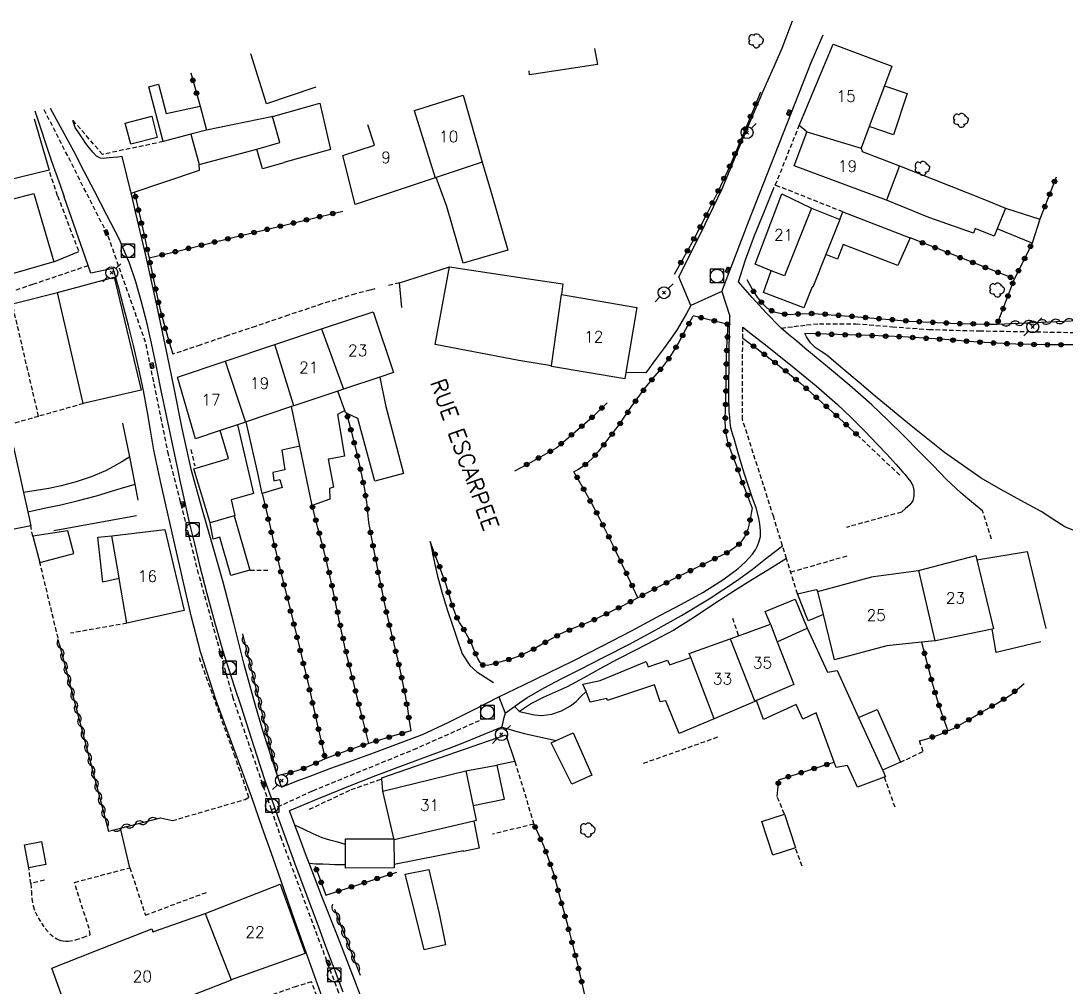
# Model space of a CAD drawing. Header units: millimetres. Extents: x 139000 to 140000, y 129196 to 129988.
# Drawn here: x 139762.8 to 139878.9, y 129412.4 to 129519.8 of the extents above; entities that cross this region are included whole.
import ezdxf
from ezdxf.enums import TextEntityAlignment as Align

# ---------------------------------------------------------------- set-up
doc = ezdxf.new("R2010")
doc.units = ezdxf.units.MM
doc.linetypes.add('DASHED', pattern=[0.75, 0.5, -0.25])
doc.layers.get('0').update_dxf_attribs({"linetype": 'CONTINUOUS'})
for name, color, linetype in [('W0001', 6, 'DASHED'), ('W0004', 5, 'CONTINUOUS'), ('W0008', 7, 'CONTINUOUS'), ('W0014', 7, 'CONTINUOUS'), ('W0017', 7, 'CONTINUOUS'), ('W0070', 7, 'DASHED'), ('W0071', 7, 'CONTINUOUS'), ('W0101', 7, 'CONTINUOUS'), ('W0104', 1, 'CONTINUOUS'), ('W0112', 1, 'DASHED'), ('W0211', 2, 'CONTINUOUS'), ('W0214', 2, 'CONTINUOUS'), ('W0300', 7, 'CONTINUOUS'), ('W0310', 3, 'CONTINUOUS'), ('W0322', 7, 'CONTINUOUS'), ('W0323', 7, 'CONTINUOUS'), ('W0330', 7, 'CONTINUOUS'), ('W0333', 7, 'CONTINUOUS'), ('W0401', 7, 'CONTINUOUS'), ('W0420', 7, 'CONTINUOUS'), ('W0473', 7, 'CONTINUOUS'), ('W0989', 7, 'CONTINUOUS'), ('W0991', 7, 'CONTINUOUS'), ('W1102', 7, 'CONTINUOUS')]:
    doc.layers.add(name, color=color, linetype=linetype)
doc.styles.get("Standard").update_dxf_attribs({"font": 'romans.shx', "width": 0.85})

# ---------------------------------------------------------------- blocks, each defined once
blk = doc.blocks.new('T401')
for p, q in [((-0.3, 0.3), (0, 0.3)), ((-0.3, -0.25), (-0.3, 0.3)), ((-0.3, 0.15), (0, 0.15)), ((-0.3, 0), (0, 0)), ((0, 0.3), (0, -0.25)), ((-0.3, -0.15), (0, -0.15)), ((-0.3, -0.25), (-0.3, -0.3)), ((-0.3, -0.3), (0, -0.3)), ((0, -0.3), (0, -0.25))]:
    blk.add_line(p, q)
blk = doc.blocks.new('T420')
for p, q in [((0.75, 0.75), (-0.75, 0.75)), ((-0.75, 0.75), (-0.75, -0.75)), ((0.75, 0.75), (0.75, -0.75)), ((0.75, -0.75), (-0.75, -0.75))]:
    blk.add_line(p, q)
blk.add_ellipse((0, 0), major_axis=(-0.53, 0.53), ratio=1, start_param=3.926991, end_param=10.210176)
blk = doc.blocks.new('T473')
for p, q in [((-0.166667, 0.166667), (0.166667, -0.166667)), ((-0.166667, -0.166667), (0.166667, 0.166667)), ((0.500001, 0.500001), (1.000002, 1.000002)), ((-1.000002, -1.000002), (-0.500001, -0.500001))]:
    blk.add_line(p, q)
blk.add_ellipse((0, 0), major_axis=(0.471405, 0.471405), ratio=1, start_param=5.4977871438, end_param=11.780972451)
blk = doc.blocks.new('T300')
for p, q in [((-0.8, 0.51), (-0.86, 0.34)), ((-0.86, 0.34), (-0.86, 0.17)), ((-0.86, 0.17), (-0.74, 0.06)), ((-0.69, 0.63), (-0.8, 0.51)), ((-0.8, -0.06), (-0.74, 0.06)), ((-0.74, 0.06), (-0.69, 0.11)), ((-0.57, 0.69), (-0.69, 0.63)), ((-0.46, 0.69), (-0.57, 0.69)), ((-0.29, 0.63), (-0.46, 0.69)), ((-0.29, 0.63), (-0.17, 0.74)), ((-0.23, 0.57), (-0.29, 0.63)), ((-0.17, 0.74), (-0.06, 0.8)), ((-0.06, 0.8), (0.06, 0.8)), ((0.06, 0.8), (0.23, 0.74)), ((0.23, 0.74), (0.34, 0.63)), ((0.34, 0.63), (0.4, 0.51)), ((0.46, 0.46), (0.34, 0.46)), ((0.4, 0.51), (0.4, 0.46)), ((0.57, 0.4), (0.46, 0.46)), ((0.57, 0.4), (0.69, 0.29)), ((0.69, 0.29), (0.74, 0.17)), ((0.74, 0.06), (0.69, -0.17)), ((0.74, 0.17), (0.74, 0.06)), ((-0.8, -0.17), (-0.8, -0.06)), ((-0.8, -0.23), (-0.8, -0.17)), ((-0.74, -0.34), (-0.8, -0.23)), ((-0.69, -0.4), (-0.74, -0.34)), ((-0.51, -0.46), (-0.69, -0.4)), ((-0.4, -0.46), (-0.51, -0.46)), ((-0.4, -0.46), (-0.34, -0.46)), ((-0.34, -0.46), (-0.34, -0.4)), ((-0.34, -0.51), (-0.34, -0.46)), ((-0.29, -0.63), (-0.34, -0.51)), ((-0.17, -0.74), (-0.29, -0.63)), ((-0.06, -0.8), (-0.17, -0.74)), ((0.06, -0.8), (-0.06, -0.8)), ((0.17, -0.74), (0.06, -0.8)), ((0.23, -0.69), (0.17, -0.74)), ((0.29, -0.46), (0.23, -0.46)), ((0.29, -0.63), (0.23, -0.69)), ((0.46, -0.4), (0.29, -0.46)), ((0.34, -0.51), (0.29, -0.63)), ((0.34, -0.51), (0.34, -0.46)), ((0.57, -0.34), (0.46, -0.4)), ((0.63, -0.29), (0.57, -0.34)), ((0.69, -0.17), (0.63, -0.29))]:
    blk.add_line(p, q)
blk = doc.blocks.new('t310o')
at = {"color": 0, "linetype": 'Continuous'}
for centre, start, end in [((-0.5, 0.38), 216.8699, 323.1304), ((0.5, -0.37), 36.8699, 143.1303)]:
    blk.add_arc(centre, 0.625, start, end, dxfattribs=at)
blk = doc.blocks.new('t323o')
at = {"color": 0, "linetype": 'Continuous'}
for radius in [0.25, 0.15]:
    blk.add_circle((0, 0), radius, dxfattribs=at)
blk = doc.blocks.new('t322o')
at = {"color": 0, "linetype": 'Continuous'}
for radius in [0.25, 0.15]:
    blk.add_circle((0, 0), radius, dxfattribs=at)

msp = doc.modelspace()

# ---------------------------------------------------------------- linework, layer by layer
at = {"layer": 'W0001'}
for points in [[(139790.61, 129432.1), (139786.36, 129444.49), (139782.52, 129458.31), (139779.18, 129471.58), (139776.63, 129484.04), (139772.39, 129496.06), (139765.32, 129509.97)], [(139790.61, 129432.1), (139795.21, 129434.21), (139806.41, 129438.79), (139814.12, 129442.19)], [(139751.34, 129215.78), (139770.73, 129229.62), (139796.11, 129246.22), (139818.3, 129251.89), (139821.13, 129283.82), (139821.74, 129304.01), (139819.08, 129312.43), (139819.59, 129318.7), (139819.64, 129332.13), (139818.66, 129350.17), (139816.45, 129363.67), (139812.44, 129375.41), (139804.15, 129396.36), (139798.08, 129411.75), (139791.75, 129428.78), (139790.61, 129432.1)]]:
    msp.add_lwpolyline(points, dxfattribs=at)
at = {"layer": 'W0004'}
msp.add_lwpolyline([(139766.03, 129510.07), (139766.03, 129510.07), (139768.64, 129505.26), (139769.77, 129503.06), (139770.9, 129500.86), (139772.27, 129498.22), (139773.64, 129495.57), (139774.82, 129492.86), (139775.51, 129490.79), (139776.1, 129488.69), (139776.64, 129486.57), (139777.25, 129483.95), (139777.79, 129481.32), (139778.32, 129478.68), (139778.95, 129475.73), (139779.57, 129472.77), (139780.2, 129469.81), (139780.44, 129468.67), (139780.69, 129467.53), (139780.94, 129466.39), (139781.48, 129464.02), (139782.05, 129461.65), (139782.63, 129459.28), (139783.43, 129456.13), (139784.27, 129452.99), (139785.17, 129449.87), (139785.83, 129447.78), (139786.52, 129445.71), (139787.2, 129443.63), (139788.09, 129440.86), (139788.97, 129438.09), (139789.89, 129435.34), (139790.56, 129433.4), (139791.25, 129431.48), (139791.94, 129429.56), (139793.17, 129426.19), (139794.42, 129422.84), (139795.67, 129419.48), (139796.62, 129416.94), (139797.57, 129414.4), (139798.52, 129411.86)], dxfattribs=at)
at = {"layer": 'W0008'}
for points in [[(139837.19, 129488.12), (139835.87, 129491.33), (139838.31, 129496.17), (139840.66, 129501.11), (139842.8, 129506.21), (139845.47, 129512.48), (139846.41, 129514.61), (139847.35, 129516.73), (139848.47, 129519.76), (139848.47, 129519.76)], [(139764.32, 129509.78), (139766.17, 129504.17), (139766.64, 129502.84), (139767.12, 129501.52), (139767.6, 129500.19)], [(139774.04, 129504.7), (139773.56, 129504.63), (139773.08, 129504.57), (139772.59, 129504.53), (139772.26, 129504.49), (139771.93, 129504.46), (139771.62, 129504.49), (139771.17, 129504.74), (139770.77, 129505.16), (139770.4, 129505.61), (139770, 129506.12), (139769.64, 129506.67), (139769.28, 129507.22), (139768.79, 129507.93), (139768.79, 129507.93), (139768.79, 129507.93), (139768.54, 129508.68)], [(139791.71, 129434.6), (139791.29, 129435.86), (139790.71, 129437.58), (139789.74, 129440.63), (139788.82, 129443.69), (139787.57, 129448.25), (139786.42, 129452.83), (139785.23, 129457.4), (139784.05, 129461.53), (139782.86, 129465.65), (139781.74, 129469.79), (139780.7, 129474.45), (139779.76, 129479.13), (139778.81, 129483.81), (139777.75, 129488.68), (139776.68, 129493.54), (139775.56, 129498.39), (139775.06, 129500.49), (139775.03, 129500.6), (139774.55, 129502.59), (139774.04, 129504.7)], [(139770.54, 129491.72), (139770.24, 129492.58), (139767.6, 129500.19)], [(139773.04, 129492.26), (139770.54, 129491.72)], [(139796.47, 129410.65), (139795.72, 129412.72), (139794.47, 129416.24), (139793.22, 129419.76), (139791.98, 129423.29), (139790.79, 129426.71), (139789.59, 129430.13), (139788.4, 129433.55), (139786.44, 129438.9), (139784.48, 129444.24), (139782.74, 129449.64), (139781.73, 129453.48), (139780.83, 129457.36), (139779.96, 129461.24), (139779.12, 129464.83), (139778.31, 129468.43), (139777.56, 129472.04), (139777.17, 129474.26), (139776.81, 129476.48), (139776.41, 129478.7), (139775.89, 129481.11), (139775.32, 129483.52), (139774.73, 129485.91), (139774.17, 129488.03), (139773.61, 129490.15), (139773.04, 129492.26)], [(139840.62, 129489.69), (139837.19, 129488.12)], [(139791.71, 129434.6), (139792.73, 129435.01), (139793.75, 129435.41), (139794.78, 129435.8), (139797.19, 129436.71), (139799.62, 129437.58), (139802.04, 129438.47), (139803.83, 129439.12), (139805.61, 129439.77), (139807.37, 129440.47), (139810.24, 129441.78), (139813.05, 129443.2), (139815.87, 129444.63), (139816.57, 129442.83), (139816.5, 129442.57), (139816.43, 129442.31), (139816.36, 129442.05), (139816.3, 129441.79), (139816.25, 129441.53), (139816.2, 129441.27), (139814.21, 129440.46), (139812.23, 129439.65), (139810.24, 129438.86), (139807.55, 129437.85), (139804.85, 129436.88), (139802.16, 129435.88), (139798.97, 129434.62), (139795.8, 129433.3), (139792.63, 129431.99)], [(139808.92, 129389.45), (139807.53, 129393.07), (139806.14, 129396.7), (139804.75, 129400.33), (139803.05, 129404.78), (139801.36, 129409.23), (139799.65, 129413.67), (139797.93, 129418.07), (139796.2, 129422.47), (139794.8, 129426.14), (139794.52, 129426.88), (139793.57, 129429.43), (139793.22, 129430.38), (139792.63, 129431.98), (139792.63, 129431.99)]]:
    msp.add_lwpolyline(points, dxfattribs=at)
at = {"layer": 'W0014'}
for points in [[(139840.62, 129489.69), (139842.15, 129493.65), (139843.69, 129497.61), (139845.23, 129501.57), (139847.89, 129508.34), (139850.55, 129515.12), (139851.91, 129518.21)], [(139842.49, 129490.75), (139842.75, 129491.57), (139843.01, 129492.39), (139843.28, 129493.21), (139844.28, 129495.92), (139845.37, 129498.6), (139846.46, 129501.27)]]:
    msp.add_lwpolyline(points, dxfattribs=at)
at = {"layer": 'W0017'}
for points in [[(139775.03, 129500.6), (139782.6, 129503.18)], [(139782.6, 129503.18), (139782.57, 129503.79)], [(139869.6, 129465.33), (139868.79, 129465.98), (139867.98, 129466.64), (139867.18, 129467.31), (139865.61, 129468.79), (139864.11, 129470.34), (139862.6, 129471.88), (139860.85, 129473.63), (139859.09, 129475.38), (139857.3, 129477.09), (139854.86, 129479.24), (139852.37, 129481.32), (139849.87, 129483.4), (139848.96, 129484.15), (139848.05, 129484.9), (139847.24, 129485.61), (139847.17, 129485.67), (139845.55, 129487.3), (139844.02, 129489.03), (139842.49, 129490.75)], [(139837.19, 129488.12), (139836.7, 129487.24), (139836.2, 129486.35), (139835.69, 129485.47), (139834.95, 129484.39), (139834.17, 129483.33), (139833.39, 129482.28), (139832.99, 129481.74), (139832.6, 129481.2), (139832.2, 129480.66), (139829.96, 129480.67)], [(139842.96, 129485.72), (139844.05, 129484.87), (139845.14, 129484.01), (139846.22, 129483.15), (139848.69, 129481.19), (139851.13, 129479.2), (139853.49, 129477.13), (139855.01, 129475.69), (139856.49, 129474.21), (139857.94, 129472.7), (139858.96, 129471.6), (139859.96, 129470.48), (139860.74, 129469.61), (139860.96, 129469.37)], [(139774.86, 129471.3), (139773.97, 129470.77), (139773.08, 129470.24), (139772.17, 129469.76), (139770.58, 129469.09), (139768.93, 129468.54), (139767.25, 129468.09), (139765.87, 129467.81), (139764.46, 129467.58), (139763.06, 129467.36)], [(139860.96, 129469.37), (139861.3, 129468.96), (139861.64, 129468.55), (139861.87, 129468.11), (139861.98, 129467.56), (139861.97, 129466.97), (139861.84, 129466.43), (139861.51, 129465.96), (139861.05, 129465.56), (139860.59, 129465.16)], [(139763.53, 129465.2), (139765.37, 129465.59), (139767.21, 129465.98), (139769.04, 129466.41), (139771.19, 129466.99), (139773.33, 129467.63), (139775.46, 129468.27)], [(139818.15, 129443), (139818.98, 129442.82), (139819.81, 129442.63), (139820.63, 129442.56), (139821.74, 129442.73), (139822.84, 129443.1), (139823.84, 129443.64), (139824.44, 129444.12), (139824.99, 129444.67), (139825.55, 129445.22)], [(139817.6, 129443.57), (139818.15, 129443)], [(139816.2, 129441.27), (139817.03, 129441.03), (139817.86, 129440.79), (139818.7, 129440.57), (139819.87, 129440.29), (139821.05, 129440.04), (139822.23, 129439.79)], [(139798.84, 129428.24), (139797.97, 129428.48), (139797.11, 129428.72), (139796.26, 129428.99), (139795.23, 129429.42), (139794.23, 129429.9), (139793.22, 129430.38)], [(139794.8, 129426.14), (139795.55, 129426.1), (139796.3, 129426.07), (139797.05, 129426.03), (139797.65, 129426.02), (139798.25, 129426), (139798.85, 129425.99)]]:
    msp.add_lwpolyline(points, dxfattribs=at)
at = {"layer": 'W0070'}
for points in [[(139741.37, 129483.86), (139744.85, 129484.73), (139748.33, 129485.6), (139751.79, 129486.53), (139757.97, 129488.43), (139764.11, 129490.5), (139770.24, 129492.58)], [(139847.24, 129485.61), (139848.65, 129485.79), (139850.06, 129485.97), (139851.47, 129486.11), (139855.52, 129486.11), (139859.58, 129485.77), (139863.64, 129485.47), (139869.24, 129485.31), (139874.84, 129485.22), (139880.45, 129485.12), (139888.65, 129484.95), (139896.86, 129484.76), (139905.07, 129484.46), (139908.84, 129484.24), (139912.62, 129483.99), (139916.4, 129483.8), (139920.38, 129483.7), (139924.37, 129483.66), (139928.34, 129483.76), (139932.57, 129484.07), (139936.8, 129484.53), (139941.02, 129484.99)]]:
    msp.add_lwpolyline(points, dxfattribs=at)
at = {"layer": 'W0071'}
for points in [[(139840.62, 129489.69), (139841.51, 129486.95)], [(139815.87, 129444.63), (139818.63, 129445.97), (139821.39, 129447.3), (139824.13, 129448.66), (139827.38, 129450.3), (139830.62, 129451.97), (139833.82, 129453.7), (139836.17, 129454.95), (139838.51, 129456.23), (139840.75, 129457.66), (139841.61, 129458.27), (139842.46, 129458.91), (139843.24, 129459.61), (139843.65, 129460.04), (139844.04, 129460.48), (139844.37, 129460.97), (139844.61, 129461.44), (139844.8, 129461.94), (139844.92, 129462.45), (139844.95, 129463.13), (139844.86, 129463.83), (139844.74, 129464.51), (139844.45, 129465.63), (139844.05, 129466.72), (139843.66, 129467.82), (139843.17, 129469.39), (139842.69, 129470.97), (139842.22, 129472.55), (139842.03, 129473.21), (139841.84, 129473.87), (139841.65, 129474.53), (139841.58, 129475.13), (139841.52, 129475.74), (139841.47, 129476.34), (139841.4, 129478.01), (139841.42, 129479.68), (139841.45, 129481.34), (139841.46, 129483.21), (139841.49, 129485.08), (139841.51, 129486.95)], [(139816.57, 129442.83), (139817.36, 129443.4), (139817.6, 129443.57), (139818.15, 129443.98), (139818.96, 129444.53), (139820.89, 129445.65), (139822.88, 129446.67), (139824.88, 129447.68), (139827.59, 129449.08), (139830.3, 129450.47), (139832.99, 129451.91), (139836.14, 129453.69), (139839.24, 129455.55), (139842.26, 129457.54), (139843.99, 129458.8), (139845.69, 129460.11), (139847.38, 129461.43)]]:
    msp.add_lwpolyline(points, dxfattribs=at)
at = {"layer": 'W0101'}
for points in [[(139849.24, 129508.13), (139853.01, 129517.16)], [(139853.01, 129517.16), (139859.51, 129514.71), (139858.7, 129512.54), (139857, 129508.02), (139856.11, 129505.63)], [(139806.46, 129509.81), (139806.86, 129509.93), (139811.89, 129511.5), (139814.03, 129504.05), (139808.9, 129502.36), (139808.79, 129502.32)], [(139764.26, 129508.87), (139765.9, 129503.16)], [(139808.79, 129502.32), (139799.89, 129499.37), (139798.55, 129504.79), (139802.04, 129505.95), (139801.33, 129508.21)], [(139858.94, 129499.82), (139848.68, 129503.67), (139849.96, 129507.08), (139850.09, 129507.43)], [(139856.11, 129505.63), (139856.24, 129505.23), (139860.39, 129503.67)], [(139765.9, 129503.16), (139742.36, 129497.43), (139742.11, 129498.47), (139742.11, 129498.46), (139742.04, 129498.69)], [(139860.39, 129503.67), (139858.94, 129499.82)], [(139754.82, 129498.12), (139764.23, 129500.57), (139766.43, 129492.97), (139757.17, 129490.3), (139757.17, 129490.3)], [(139847.31, 129500.54), (139850.58, 129498.95), (139847.6, 129491.42), (139846.12, 129492), (139844.35, 129492.71)], [(139844.35, 129492.71), (139847.31, 129500.54)], [(139796.16, 129485.52), (139801.89, 129487.44), (139804.15, 129480.68), (139802.63, 129480.17), (139798.62, 129478.83), (139798.63, 129478.83)], [(139790.98, 129483.79), (139796.16, 129485.52)], [(139785.47, 129481.95), (139790.98, 129483.79)], [(139780.16, 129480.17), (139785.47, 129481.95)], [(139782.18, 129473.33), (139780.16, 129480.17)], [(139798.63, 129478.83), (139797.98, 129478.62), (139793.1, 129476.98)], [(139793.1, 129476.98), (139792.85, 129476.9), (139787.81, 129475.21), (139787.71, 129475.18)], [(139787.71, 129475.18), (139787.71, 129475.18), (139786.82, 129474.88), (139784.9, 129474.24), (139782.18, 129473.33)], [(139773.68, 129457.88), (139772.87, 129462.55), (139778.76, 129463.25)], [(139778.76, 129463.25), (139779.74, 129459.19)], [(139862.48, 129458.68), (139868.84, 129460.36), (139868.96, 129459.85), (139870.8, 129452.2), (139870.68, 129452.17), (139864.37, 129450.88), (139864.3, 129450.87)], [(139779.74, 129459.19), (139780.93, 129454.22)], [(139780.93, 129454.22), (139774.55, 129452.82), (139773.69, 129457.79), (139773.68, 129457.88)], [(139851.32, 129456.34), (139857.31, 129457.98), (139857.47, 129458)], [(139857.47, 129458), (139862.48, 129458.68)], [(139858.98, 129450.32), (139853.14, 129448.77), (139851.94, 129453.78), (139851.32, 129456.34)], [(139841.58, 129451.1), (139842.49, 129451.43), (139846.05, 129452.71), (139846.8, 129450.76)], [(139837, 129449.46), (139841.58, 129451.1)], [(139864.3, 129450.87), (139862.82, 129450.71), (139858.98, 129450.32)], [(139846.8, 129450.76), (139848.63, 129446.01), (139844.49, 129444.22), (139844.32, 129444.14)], [(139844.32, 129444.14), (139839.8, 129442.18), (139837.18, 129449), (139837, 129449.46)], [(139802.99, 129434.15), (139812.19, 129436.43), (139813.02, 129432.51)], [(139813.02, 129432.51), (139813.36, 129430.89), (139813.1, 129430.83), (139804.25, 129428.76), (139802.99, 129434.15)], [(139783.26, 129420.56), (139791.57, 129423.81)], [(139791.57, 129423.81), (139794.37, 129416.13)], [(139777.35, 129418.78), (139777.45, 129418.53), (139777.45, 129418.53), (139783.26, 129420.57), (139783.26, 129420.56)], [(139771, 129416.37), (139777.33, 129418.85), (139777.35, 129418.78)], [(139773.96, 129408.48), (139769.06, 129406.56), (139766.23, 129414.5), (139771, 129416.37)], [(139794.37, 129416.13), (139786.13, 129413.19)], [(139786.13, 129413.19), (139786.14, 129413.16), (139780.17, 129410.82), (139773.98, 129408.4), (139773.96, 129408.48)]]:
    msp.add_lwpolyline(points, dxfattribs=at)
for points in [[(139822.81, 129489.36), (139831.21, 129487.92), (139829.96, 129480.67), (139829.85, 129479.97), (139821.71, 129481.37), (139821.72, 129481.44)], [(139761.97, 129472.38), (139763.06, 129467.36), (139763.53, 129465.2), (139763.87, 129463.65), (139750.87, 129461.05), (139748.97, 129469.78)]]:
    msp.add_lwpolyline(points, close=True, dxfattribs=at)
at = {"layer": 'W0104'}
for points in [[(139795.53, 129512.41), (139790.05, 129510.56), (139788.32, 129516.11)], [(139826.48, 129516.71), (139826.82, 129514.91), (139819.28, 129513.76), (139819.24, 129514.2)], [(139858.7, 129512.54), (139861.24, 129511.68), (139859.7, 129507.11), (139857, 129508.02)], [(139790.62, 129509.1), (139783.4, 129507.62)], [(139850.09, 129507.43), (139849.24, 129508.13)], [(139781.67, 129507.16), (139782.57, 129503.79), (139789, 129505.52)], [(139814.03, 129504.05), (139815.05, 129500.56), (139816.88, 129494.29), (139811.91, 129492.84), (139810.08, 129499.14), (139808.9, 129502.36)], [(139860.39, 129503.67), (139869.8, 129499.9), (139872.14, 129498.96), (139871.21, 129496.65), (139870.89, 129495.83), (139868.78, 129496.67), (139868.58, 129496.17), (139863.62, 129497.91), (139858.94, 129499.82)], [(139850.58, 129498.95), (139853.75, 129497.67), (139852.19, 129493.8), (139850.74, 129490.17), (139850.67, 129490.2), (139849.74, 129487.87), (139845.26, 129489.56), (139846.12, 129492)], [(139853.75, 129497.67), (139854.09, 129498.54), (139861.46, 129495.68), (139861.54, 129495.65), (139860.17, 129492.57), (139854.13, 129494.91), (139853.5, 129493.29), (139852.19, 129493.8)], [(139872.14, 129498.96), (139875.98, 129497.71), (139875.11, 129495.06), (139871.21, 129496.65)], [(139805.1, 129487.92), (139804.82, 129490.64), (139810.39, 129492.44)], [(139821.72, 129481.44), (139818.08, 129482.01), (139808.78, 129483.79), (139810.39, 129492.44), (139819.2, 129491.1), (139822.99, 129490.53), (139822.81, 129489.36)], [(139776.15, 129478.73), (139769.7, 129477.23), (139766.84, 129489.56), (139773.12, 129491.28)], [(139773.12, 129491.28), (139776.15, 129478.73)], [(139802.63, 129480.17), (139803.27, 129477.07), (139805.26, 129469.47), (139802.08, 129468.62), (139800.22, 129475.59), (139798.95, 129476.18), (139798.85, 129476.23), (139798.77, 129476.45), (139797.98, 129478.62)], [(139798.77, 129476.45), (139797.93, 129476), (139798.71, 129471.39), (139797.01, 129471.06), (139796.89, 129471.04), (139797.49, 129467.95), (139797.05, 129467.78), (139797.08, 129466.6), (139795.12, 129465.9), (139793.76, 129472.49), (139792.85, 129476.9)], [(139793.76, 129472.49), (139791.76, 129472.05), (139792.08, 129469.85), (139790.75, 129469.56), (139790.88, 129468.66), (139791.53, 129468.81), (139791.8, 129467.9), (139789.59, 129467.24), (139789.17, 129469.14), (139789.17, 129469.15), (139787.81, 129475.21)], [(139786.82, 129474.88), (139788.6, 129467.24), (139787.16, 129466.82), (139787.16, 129466.83), (139786.13, 129466.52), (139786.53, 129464.78), (139786.47, 129464.76), (139783.8, 129463.97), (139782, 129469.99), (139785.83, 129471.14), (139784.9, 129474.24)], [(139786.47, 129464.76), (139788.22, 129458.72), (139786.11, 129458.11), (139784.87, 129462.4), (139784.12, 129462.18), (139783.8, 129463.97)], [(139773.69, 129457.79), (139771.87, 129457.4), (139771.31, 129462.38), (139772.87, 129462.55)], [(139868.96, 129459.85), (139874.57, 129460.8), (139876.64, 129452.23)], [(139851.94, 129453.78), (139850.22, 129453.09), (139849.03, 129456.07), (139851.1, 129456.57), (139851.32, 129456.34)], [(139846.05, 129452.71), (139845.46, 129454.13), (139848.79, 129455.51), (139850.13, 129452.28)], [(139846.8, 129450.76), (139850.13, 129452.28), (139852.37, 129447.37), (139853.44, 129447.58), (139855.83, 129442.33), (139858.51, 129436.46), (139858.83, 129435.75), (139858.68, 129435.7), (139855.7, 129434.62), (139854.61, 129437.02), (139853.32, 129436.77), (139853.1, 129437.38), (139851.11, 129442.85), (139849.63, 129442.17), (139848.9, 129443.78), (139845.26, 129442.12), (139844.49, 129444.22)], [(139876.06, 129450.77), (139871.12, 129449.58), (139870.68, 129452.17)], [(139839.8, 129442.18), (139835.89, 129440.58), (139834.4, 129444.21), (139833.8, 129444.08), (139833.16, 129445.98), (139827.92, 129444.22), (139827.87, 129444.47), (139826.02, 129444.06), (139825.55, 129445.22), (139825.21, 129446.04), (139827.12, 129446.46), (139827.12, 129446.45), (139832.22, 129448.55), (139832.45, 129447.98), (139834.62, 129448.71), (139834.82, 129448.23), (139834.82, 129448.21), (139837.18, 129449)], [(139855.83, 129442.33), (139857.89, 129443.23), (139860.47, 129437.37), (139858.49, 129436.5)], [(139802.99, 129434.15), (139802.88, 129435.52), (139802.87, 129435.65), (139816.64, 129440.4), (139817.66, 129437.44), (139815.65, 129437.05)], [(139812.19, 129436.43), (139815.65, 129437.05), (139816.45, 129433.24), (139813.02, 129432.51)], [(139813.1, 129430.83), (139813.69, 129427.81), (139811.94, 129427.47), (139811.93, 129427.52), (139804.23, 129426)]]:
    msp.add_lwpolyline(points, dxfattribs=at)
for points in [[(139778.58, 129506.34), (139776.97, 129512.43), (139778.06, 129512.71), (139778.92, 129509.46), (139782.7, 129510.27), (139783.4, 129507.62), (139781.67, 129507.16), (139778.58, 129506.34)], [(139790.62, 129509.1), (139795.97, 129510.61), (139797.16, 129505.48), (139791.98, 129504.02), (139791.99, 129504), (139789.61, 129503.33), (139789, 129505.52), (139791.55, 129506.24), (139791.55, 129506.23), (139790.74, 129509.13)], [(139774.37, 129508.41), (139777.32, 129509.17), (139777.92, 129506.81), (139774.97, 129506.05), (139774.37, 129508.41)], [(139764.89, 129459.56), (139768.65, 129460.56), (139767.98, 129463.1), (139764.11, 129462.5)], [(139823.98, 129434.95), (139821.67, 129439.54), (139822.23, 129439.79), (139824.11, 129440.63), (139826.2, 129435.94)], [(139848.82, 129427.85), (139846.3, 129427.03), (139845.07, 129430.8), (139847.59, 129431.62)], [(139798.83, 129428.85), (139804.21, 129428.87), (139804.23, 129426), (139804.23, 129425.64), (139798.85, 129425.61), (139798.85, 129425.99), (139798.84, 129428.24)], [(139763.66, 129425.65), (139763.17, 129428.2), (139765.06, 129428.56), (139765.55, 129426.01)], [(139808.1, 129425.46), (139809.24, 129420.57), (139809.24, 129420.56), (139809.94, 129417.09), (139807.59, 129416.51), (139806.76, 129419.84), (139806.76, 129419.84), (139805.45, 129424.93)]]:
    msp.add_lwpolyline(points, close=True, dxfattribs=at)
at = {"layer": 'W0112'}
for points in [[(139778.58, 129506.34), (139771.83, 129504.92), (139768.59, 129508.69), (139768.59, 129508.69)], [(139854.09, 129498.54), (139846.58, 129501.51), (139849.24, 129508.13)], [(139766.86, 129500.31), (139765.9, 129503.16)], [(139766.86, 129500.31), (139769.2, 129494.12)], [(139804.82, 129490.64), (139803.45, 129490.31)], [(139802.1, 129489.97), (139801.56, 129489.84), (139799.94, 129489.42), (139796.21, 129488.3), (139792.52, 129487.07), (139788.83, 129485.81), (139785.76, 129484.79), (139782.7, 129483.74), (139779.64, 129482.71)], [(139764.74, 129475.81), (139761.83, 129488.31)], [(139849.03, 129456.07), (139847.82, 129460.01), (139847.38, 129461.43), (139846.4, 129464.63), (139845.27, 129468.16), (139842.93, 129475.47), (139842.96, 129485.72)], [(139769.7, 129477.23), (139764.74, 129475.81), (139760.19, 129474.52)], [(139860.4, 129469.29), (139855.89, 129473.54)], [(139781.65, 129472.12), (139782.08, 129470.3)], [(139860.59, 129465.16), (139854.48, 129463.47)], [(139870.61, 129462.15), (139869.6, 129465.33)], [(139764.11, 129462.5), (139763.87, 129463.65)], [(139854.52, 129460.27), (139848.29, 129458.48)], [(139767.08, 129450.42), (139764.89, 129459.56)], [(139788.22, 129458.72), (139790.42, 129458.71)], [(139841.81, 129453.4), (139842.49, 129451.43)], [(139774.55, 129452.82), (139768.3, 129451.71)], [(139782.57, 129449.01), (139786.44, 129438.28), (139787.8, 129434.32)], [(139840.16, 129440.15), (139831.79, 129437.18)], [(139860.47, 129437.37), (139863.02, 129438.58), (139862.58, 129439.74)], [(139817.66, 129437.44), (139819.76, 129430.49), (139815.16, 129429.38)], [(139858.68, 129435.7), (139859.88, 129432.32)], [(139794.81, 129432.14), (139799.46, 129434.33), (139802.88, 129435.52)], [(139787.68, 129433.24), (139788.1, 129433.48), (139787.8, 129434.32)], [(139847.59, 129431.62), (139846.77, 129433.56)], [(139779.6, 129430.88), (139787.68, 129433.24)], [(139849.56, 129425.84), (139848.82, 129427.85)], [(139765.4, 129424.26), (139763.88, 129423.89), (139763.66, 129425.65)], [(139770.35, 129418.88), (139768.73, 129424.02), (139774.88, 129425.65), (139776.6, 129420.39), (139783.53, 129422.96)], [(139763.88, 129423.89), (139763.94, 129423.06), (139763.99, 129422.23), (139764.14, 129421.42), (139764.37, 129420.75), (139764.68, 129420.09), (139765.05, 129419.48), (139765.48, 129418.88), (139765.98, 129418.32), (139766.57, 129417.87), (139766.77, 129417.75), (139766.99, 129417.64), (139767.21, 129417.56), (139767.48, 129417.51), (139767.76, 129417.5), (139768.03, 129417.5), (139768.85, 129417.63), (139769.66, 129417.91), (139770.46, 129418.19), (139770.35, 129418.88)], [(139796.67, 129408.58), (139795.07, 129412.97), (139793.35, 129412.45), (139790.81, 129411.57)]]:
    msp.add_lwpolyline(points, dxfattribs=at)
at = {"layer": 'W0211'}
msp.add_lwpolyline([(139847.82, 129460.01), (139845.93, 129458.84), (139844.03, 129457.68), (139842.15, 129456.5), (139839.87, 129455), (139837.6, 129453.48), (139835.29, 129452.05), (139833.21, 129450.93), (139831.11, 129449.87), (139829, 129448.8), (139827.15, 129447.78), (139825.31, 129446.74), (139823.44, 129445.75), (139822.12, 129445.15), (139820.79, 129444.58), (139819.51, 129443.91), (139819.05, 129443.62), (139818.6, 129443.31), (139818.15, 129443)], dxfattribs=at)
at = {"layer": 'W0214'}
for points in [[(139880.11, 129462.99), (139878.73, 129463.52), (139877.41, 129464.38), (139876.1, 129465.24), (139873.87, 129466.45), (139871.64, 129467.67), (139869.45, 129468.96), (139865.39, 129471.79), (139861.5, 129474.9), (139857.68, 129478.07), (139855.88, 129479.57), (139854.09, 129481.09), (139852.3, 129482.6), (139851.66, 129483.03), (139851.02, 129483.46), (139850.48, 129483.97), (139850.25, 129484.3), (139850.05, 129484.66), (139849.84, 129485.02)], [(139808.25, 129461.91), (139808.51, 129460.62), (139808.77, 129459.33), (139809.07, 129458.04), (139809.56, 129456.18), (139810.12, 129454.33), (139810.76, 129452.5), (139811.26, 129450.95), (139811.81, 129449.42), (139812.63, 129448.11), (139813.43, 129447.43), (139814.35, 129446.84), (139815.28, 129446.25)]]:
    msp.add_lwpolyline(points, dxfattribs=at)
at = {"layer": 'W0300'}
msp.add_lwpolyline([(139766.43, 129463.14), (139775.63, 129464.81)], dxfattribs=at)
at = {"layer": 'W0310'}
for points in [[(139871.22, 129486.06), (139876.15, 129486.28), (139881.08, 129486.5), (139886, 129486.61), (139891.14, 129486.55), (139896.27, 129486.37), (139896.94, 129486.34), (139901.4, 129486.19), (139906.48, 129486.07), (139911.55, 129485.94), (139916.63, 129485.79), (139920.75, 129485.57), (139924.87, 129485.33), (139928.99, 129485.24), (139931.64, 129485.26), (139934.3, 129485.35), (139936.94, 129485.57), (139939.35, 129485.93), (139939.35, 129485.93), (139939.35, 129485.93)], [(139791.29, 129435.86), (139789.73, 129442.28), (139787.43, 129451.65)], [(139767.08, 129450.42), (139772.51, 129429.72)], [(139772.51, 129429.72), (139773.83, 129430.06), (139778.29, 129431.19)], [(139778.29, 129431.19), (139779.6, 129430.88)], [(139800.51, 129413.69), (139797.64, 129420.99)]]:
    msp.add_lwpolyline(points, dxfattribs=at)
at = {"layer": 'W0322'}
for points in [[(139937.49, 129483.3), (139933.27, 129483.08), (139929.06, 129482.86), (139924.84, 129482.75), (139921.09, 129482.81), (139917.33, 129482.96), (139913.58, 129483.1), (139909.46, 129483.25), (139905.34, 129483.4), (139901.22, 129483.52), (139895.51, 129483.63), (139889.8, 129483.7), (139884.08, 129483.75), (139880.48, 129483.76), (139876.89, 129483.77), (139873.29, 129483.84), (139869.11, 129484.06), (139864.93, 129484.38), (139860.76, 129484.64), (139857.12, 129484.79), (139853.48, 129484.9), (139849.84, 129485.02)], [(139844.02, 129465.65), (139843.98, 129465.44), (139843.95, 129465.23), (139843.9, 129465.02), (139843.83, 129464.58), (139843.74, 129464.15), (139843.64, 129463.73), (139843.52, 129463.28), (139843.37, 129462.84), (139843.17, 129462.43), (139842.95, 129462.1), (139842.71, 129461.79), (139842.43, 129461.5), (139842.09, 129461.22), (139841.71, 129460.97), (139841.34, 129460.71)], [(139841.34, 129460.71), (139839.31, 129459.72), (139837.28, 129458.72), (139835.25, 129457.71), (139832.4, 129456.23), (139831.32, 129455.65), (139829.56, 129454.72), (139826.68, 129453.31), (139825.33, 129452.73), (139823.98, 129452.18), (139822.65, 129451.59), (139821.2, 129450.8), (139819.78, 129449.96), (139818.31, 129449.25), (139817.49, 129448.95), (139816.66, 129448.68), (139815.81, 129448.46), (139815.22, 129448.27), (139814.62, 129448.11), (139814.12, 129448.15), (139813.8, 129448.45), (139813.55, 129448.89), (139813.33, 129449.35), (139813.16, 129449.71), (139813.01, 129450.07), (139812.86, 129450.44), (139812.61, 129450.96), (139812.34, 129451.47), (139812.07, 129451.97), (139811.79, 129452.45), (139811.49, 129452.91), (139811.23, 129453.39), (139810.74, 129454.59), (139810.39, 129455.85), (139810.01, 129457.1), (139809.44, 129458.71), (139808.84, 129460.31), (139808.25, 129461.91)]]:
    msp.add_lwpolyline(points, dxfattribs=at)
at = {"layer": 'W0323'}
for points in [[(139781.64, 129513.99), (139782.7, 129510.27)], [(139844.93, 129511.85), (139843.81, 129509.1), (139842.69, 129506.35), (139841.52, 129503.63), (139840.22, 129500.85), (139838.87, 129498.09), (139837.45, 129495.37), (139836.76, 129494.1), (139836.05, 129492.85), (139835.35, 129491.59)], [(139877.79, 129502.41), (139877.41, 129501.43), (139875.98, 129497.71)], [(139775.41, 129500.66), (139775.92, 129498.39), (139776.42, 129496.12), (139776.92, 129493.84), (139777.01, 129493.42), (139777.37, 129491.73), (139777.81, 129489.61), (139778.29, 129487.51), (139778.72, 129485.9), (139779.18, 129484.3), (139779.64, 129482.71)], [(139777.01, 129493.42), (139780.17, 129494.18), (139783.32, 129494.95), (139786.47, 129495.71), (139790.5, 129496.68), (139794.52, 129497.66), (139798.55, 129498.63)], [(139875.11, 129495.06), (139873.14, 129491.09), (139861.54, 129495.65)], [(139843.42, 129491.02), (139843.79, 129490.36), (139844.16, 129489.69), (139844.58, 129489.06), (139844.91, 129488.64), (139845.25, 129488.23), (139845.64, 129487.88), (139845.89, 129487.72), (139846.15, 129487.57), (139846.41, 129487.44), (139847.83, 129487.13), (139849.35, 129487.2), (139850.87, 129487.26), (139856.18, 129486.83), (139861.49, 129486.4), (139866.8, 129486.12), (139868.27, 129486.09), (139869.75, 129486.07), (139871.22, 129486.06), (139873.14, 129491.09)], [(139824.21, 129469.65), (139824.71, 129469.96), (139825.2, 129470.27), (139825.67, 129470.61), (139826.42, 129471.33), (139827.11, 129472.12), (139827.77, 129472.93), (139829.24, 129474.87), (139830.62, 129476.89), (139832.04, 129478.87), (139832.99, 129480.03), (139833.96, 129481.18), (139834.86, 129482.37), (139835.79, 129483.88), (139836.62, 129485.44), (139837.46, 129487)], [(139844.02, 129465.65), (139843.45, 129467.14), (139842.87, 129468.64), (139842.33, 129470.15), (139841.83, 129471.48), (139841.35, 129472.82), (139841.06, 129474.19), (139841.03, 129474.68), (139841.02, 129475.16), (139841.02, 129475.65), (139841.03, 129476.5), (139841.07, 129477.35), (139841.1, 129478.2), (139841.12, 129479.54), (139841.13, 129480.87), (139841.15, 129482.2), (139841.21, 129483.48), (139841.28, 129484.76), (139841.35, 129486.03), (139837.46, 129487)], [(139842.96, 129484.51), (139844.56, 129483.3), (139846.17, 129482.1), (139847.75, 129480.85), (139849.36, 129479.49), (139850.95, 129478.08), (139852.52, 129476.66), (139853.65, 129475.63), (139854.77, 129474.58), (139855.89, 129473.54)], [(139817.63, 129469.76), (139819.14, 129470.55), (139822.26, 129472.3), (139826.48, 129475.93), (139827.91, 129477.33)], [(139798.95, 129476.18), (139799.43, 129474.3), (139799.92, 129472.42), (139800.36, 129470.54), (139800.66, 129469.13), (139800.94, 129467.71), (139801.16, 129466.29), (139801.25, 129465.53), (139801.32, 129464.77), (139801.39, 129464.01)], [(139831.32, 129455.65), (139829.95, 129458.56), (139828.57, 129461.47), (139827.13, 129464.34), (139826.18, 129466.12), (139825.2, 129467.89), (139824.21, 129469.65)], [(139789.59, 129467.24), (139790.02, 129465.38), (139790.45, 129463.53), (139790.88, 129461.67), (139791.44, 129459.39), (139792, 129457.12), (139792.56, 129454.84), (139793.02, 129453.01), (139793.47, 129451.18), (139793.92, 129449.35), (139794.82, 129445.49), (139795.7, 129441.62), (139796.58, 129437.76), (139795.82, 129437.4), (139795.06, 129437.03), (139794.29, 129436.71), (139793.31, 129436.39), (139792.3, 129436.12), (139791.29, 129435.86)], [(139801.42, 129439.47), (139801.05, 129440.93), (139800.67, 129442.4), (139800.3, 129443.86), (139799.78, 129445.97), (139799.27, 129448.09), (139798.77, 129450.21), (139798.18, 129452.96), (139797.62, 129455.72), (139797.02, 129458.47), (139796.41, 129460.95), (139795.76, 129463.43), (139795.12, 129465.9)], [(139801.39, 129464.01), (139801.96, 129461.05), (139802.53, 129458.08), (139803.13, 129455.12), (139803.91, 129451.74), (139804.73, 129448.37), (139805.44, 129444.97), (139805.67, 129443.6), (139805.88, 129442.23), (139806.09, 129440.86)], [(139862.82, 129450.71), (139863.41, 129448.45), (139864.01, 129446.19), (139864.67, 129443.95), (139865.02, 129442.92), (139865.39, 129441.89), (139865.75, 129440.86)], [(139862.58, 129439.74), (139863.3, 129439.95), (139864.02, 129440.17), (139864.73, 129440.41), (139865.75, 129440.86), (139866.37, 129441.14), (139867.94, 129442.01), (139869.49, 129442.94), (139871.12, 129443.88), (139872.73, 129444.88), (139874.17, 129446.07), (139874.21, 129446.11)], [(139806.09, 129440.86), (139804.17, 129440.29), (139802.25, 129439.73), (139801.42, 129439.47), (139800.34, 129439.13), (139799.08, 129438.68), (139797.83, 129438.22), (139796.58, 129437.76)], [(139846.77, 129433.56), (139846.96, 129435.43), (139850.4, 129436.51), (139853.1, 129437.38)], [(139819.76, 129430.49), (139820.31, 129429.25), (139820.86, 129428), (139821.36, 129426.73), (139821.96, 129424.9), (139822.47, 129423.04), (139822.97, 129421.18), (139823.52, 129419.15), (139824.05, 129417.12), (139824.56, 129415.09), (139824.98, 129413.31), (139825.39, 129411.52), (139825.8, 129409.74), (139827.39, 129410.21), (139828.98, 129410.68), (139830.56, 129411.16), (139831.24, 129411.37)], [(139795.46, 129425.83), (139796.64, 129422.61)], [(139796.64, 129422.6), (139804.55, 129425.17)]]:
    msp.add_lwpolyline(points, dxfattribs=at)
at = {"layer": 'W0330'}
msp.add_lwpolyline([(139766.43, 129492.97), (139769.2, 129494.12)], dxfattribs=at)
at = {"layer": 'W0333'}
for points in [[(139756.02, 129486.38), (139761.83, 129488.31), (139766.84, 129489.56)], [(139775.82, 129466.49), (139775.46, 129468.27), (139774.86, 129471.3), (139774.11, 129475.07)], [(139774.88, 129425.65), (139773.83, 129430.06)]]:
    msp.add_lwpolyline(points, dxfattribs=at)
at = {"layer": 'W1102'}
for points in [[(139806.46, 129509.81), (139808.79, 129502.32)], [(139850.09, 129507.43), (139856.11, 129505.63)], [(139796.16, 129485.52), (139798.63, 129478.83)], [(139793.1, 129476.98), (139790.98, 129483.79)], [(139785.47, 129481.95), (139787.71, 129475.18)], [(139862.48, 129458.68), (139864.3, 129450.87)], [(139841.58, 129451.1), (139844.32, 129444.14)], [(139783.26, 129420.56), (139786.13, 129413.19)]]:
    msp.add_lwpolyline(points, dxfattribs=at)

# ---------------------------------------------------------------- block references
at = {"layer": 'W0300', "rotation": 359.9999899820874}
for p in [(139844.48, 129517.53), (139867.25, 129508.7), (139862.96, 129503.36), (139871.26, 129489.84), (139825.79, 129429.83)]:
    msp.add_blockref('T300', p, dxfattribs=at)
at = {"layer": 'W0310'}
for p, rotation in [((139872.72, 129486.12), 2.556150078584312), ((139874.22, 129486.19), 2.556150078584312), ((139875.71, 129486.26), 2.556150078584312), ((139877.21, 129486.32), 2.55563217217501), ((139878.71, 129486.39), 2.55563217217501), ((139767.18, 129450.04), 284.7142606936902), ((139787.73, 129450.43), 103.7843164126294), ((139767.56, 129448.58), 284.7142606936902), ((139788.09, 129448.98), 103.7843164126294), ((139788.45, 129447.52), 103.7843164126294), ((139767.94, 129447.13), 284.7142606936902), ((139768.32, 129445.68), 284.7142606936902), ((139788.81, 129446.06), 103.7843164126294), ((139768.7, 129444.23), 284.7142606936902), ((139789.16, 129444.61), 103.7843164126294), ((139769.08, 129442.78), 284.7142606936902), ((139789.52, 129443.15), 103.7843164126294), ((139789.88, 129441.69), 103.6068015697774), ((139769.46, 129441.33), 284.7142606936902), ((139769.84, 129439.88), 284.7142606936902), ((139790.23, 129440.23), 103.6068015697774), ((139770.23, 129438.43), 284.7142606936902), ((139790.58, 129438.78), 103.6068015697774), ((139770.61, 129436.98), 284.7142606936902), ((139790.94, 129437.32), 103.6068015697774), ((139770.99, 129435.53), 284.7142606936902), ((139771.37, 129434.08), 284.7142606936902), ((139771.75, 129432.63), 284.7142606936902), ((139772.13, 129431.17), 284.7142606936902), ((139776.87, 129430.83), 14.23872256751357), ((139773.97, 129430.09), 14.23872256751357), ((139775.42, 129430.46), 14.23872256751357), ((139797.77, 129420.67), 111.4010973285361), ((139798.32, 129419.27), 111.4010973285361), ((139798.86, 129417.88), 111.4010973285361), ((139799.41, 129416.48), 111.4010973285361), ((139799.96, 129415.08), 111.4010973285361)]:
    msp.add_blockref('t310o', p, dxfattribs=dict(at, rotation=rotation))
at = {"layer": 'W0322'}
for p, rotation in [((139851.34, 129484.97), 178.2051725652206), ((139852.84, 129484.92), 178.2051725652206), ((139854.34, 129484.88), 178.2051725652206), ((139855.84, 129484.83), 178.2051725652206), ((139857.34, 129484.78), 177.684847300707), ((139858.84, 129484.72), 177.684847300707), ((139860.34, 129484.66), 177.684847300707), ((139861.83, 129484.57), 176.3434182919183), ((139863.33, 129484.48), 176.3434182919183), ((139864.83, 129484.38), 176.3434182919183), ((139866.32, 129484.27), 175.7408635675485), ((139867.82, 129484.16), 175.7408635675485), ((139869.32, 129484.05), 176.8907938088476), ((139870.81, 129483.97), 176.8907938088476), ((139872.31, 129483.89), 176.8907938088476), ((139873.81, 129483.83), 178.9010497703086), ((139875.31, 129483.8), 178.9010497703086), ((139876.81, 129483.77), 178.9010497703086), ((139878.31, 129483.77), 179.8885916802766), ((139843.77, 129464.29), 259.3803447231457), ((139843.37, 129462.85), 251.252389726057), ((139842.54, 129461.61), 226.231977401355), ((139808.77, 129460.5), 110.4420825707899), ((139839.86, 129459.99), 206.1571782841532), ((139841.2, 129460.65), 206.1571782841532), ((139809.29, 129459.1), 110.4420825707899), ((139837.16, 129458.66), 206.4177324479863), ((139838.51, 129459.32), 206.1344343599814), ((139809.8, 129457.69), 109.6560826427743), ((139835.82, 129458), 206.4177324479863), ((139810.26, 129456.26), 106.5650132084501), ((139833.16, 129456.62), 207.5452561197158), ((139834.49, 129457.31), 207.5452561197158), ((139830.5, 129455.22), 207.9167232549799), ((139831.83, 129455.92), 207.9459092020459), ((139810.68, 129454.82), 105.969454592797), ((139829.17, 129454.53), 206.0784237041655), ((139811.22, 129453.42), 111.8342484456826), ((139826.47, 129453.22), 203.1779916364034), ((139827.82, 129453.87), 206.0784237041655), ((139811.98, 129452.13), 120.7669875344777), ((139823.71, 129452.06), 203.9664739360103), ((139825.09, 129452.63), 202.3694690221238), ((139812.68, 129450.8), 115.8527860288591), ((139821.03, 129450.7), 210.3915330658631), ((139822.35, 129451.42), 208.5909958961798), ((139813.29, 129449.43), 114.6839859677456), ((139818.39, 129449.29), 205.7823706371204), ((139819.74, 129449.94), 205.7823706371204), ((139814.09, 129448.18), 136.7811278500216), ((139815.54, 129448.37), 197.3540246359405), ((139816.98, 129448.78), 197.8344729382274)]:
    msp.add_blockref('t322o', p, dxfattribs=dict(at, rotation=rotation))
at = {"layer": 'W0323'}
for p, rotation in [((139781.88, 129513.16), 285.9607669305239), ((139782.29, 129511.72), 285.9607669305239), ((139844.39, 129510.52), 247.8581454925527), ((139843.82, 129509.13), 247.8581454925527), ((139843.26, 129507.74), 247.8508696613309), ((139842.69, 129506.36), 247.8508696613309), ((139842.1, 129504.98), 246.6670018937846), ((139841.5, 129503.6), 245.0710491268264), ((139840.87, 129502.24), 245.0710491268264), ((139877.59, 129501.91), 248.9428922120938), ((139840.24, 129500.88), 245.0710491268264), ((139877.05, 129500.51), 248.9377293750306), ((139775.51, 129500.22), 282.544813606556), ((139839.58, 129499.53), 243.8187505464907), ((139775.83, 129498.75), 282.544813606556), ((139797.42, 129498.36), 13.5797130537348), ((139838.92, 129498.19), 243.8187505464907), ((139876.52, 129499.11), 248.9377293750306), ((139776.16, 129497.29), 282.5261386926522), ((139791.59, 129496.95), 13.58991391053121), ((139793.05, 129497.3), 13.58991391053121), ((139794.51, 129497.65), 13.58991391053121), ((139795.96, 129498), 13.5797130537348), ((139776.48, 129495.83), 282.443446957567), ((139787.22, 129495.89), 13.5931658339359), ((139788.67, 129496.24), 13.5931658339359), ((139790.13, 129496.59), 13.5931658339359), ((139838.23, 129496.86), 242.5169595376301), ((139782.84, 129494.83), 13.63791636556156), ((139784.3, 129495.18), 13.61659578586845), ((139785.76, 129495.54), 13.61659578586845), ((139837.53, 129495.53), 242.5169595376301), ((139862.93, 129495.1), 158.5347023338121), ((139874.93, 129494.7), 243.6371004320037), ((139776.81, 129494.36), 282.443446957567), ((139778.47, 129493.77), 13.63375376739536), ((139779.93, 129494.12), 13.63375376739536), ((139781.39, 129494.48), 13.63791636556156), ((139836.82, 129494.21), 241.316487380401), ((139864.33, 129494.55), 158.5347023338121), ((139865.72, 129494), 158.5347023338121), ((139867.12, 129493.45), 158.5347023338121), ((139777.12, 129492.89), 281.8373591199192), ((139836.08, 129492.9), 240.640078954919), ((139868.52, 129492.91), 158.5347023338121), ((139869.91, 129492.36), 158.5347023338121), ((139874.27, 129493.35), 243.6371004320037), ((139777.43, 129491.43), 281.7834405325299), ((139871.31, 129491.81), 158.5347023338121), ((139872.7, 129491.26), 158.5347023338121), ((139873.6, 129492.01), 243.6371004320037), ((139777.74, 129489.96), 281.7834405325299), ((139872.95, 129490.59), 69.05796275711495), ((139844.15, 129489.71), 299.3536627412565), ((139872.42, 129489.19), 69.05796275711495), ((139778.07, 129488.49), 283.0383843925743), ((139845.03, 129488.5), 310.3563426825348), ((139871.88, 129487.78), 69.05796275711495), ((139778.42, 129487.04), 284.9891347200783), ((139838.35, 129486.78), 166.0538986740898), ((139846.18, 129487.55), 333.5214982745609), ((139847.62, 129487.17), 347.5871667966878), ((139849.11, 129487.19), 2.631571857007036), ((139850.61, 129487.25), 2.595731721931516), ((139852.11, 129487.16), 355.3158575703725), ((139853.6, 129487.04), 355.3158575703725), ((139855.1, 129486.92), 355.3158575703725), ((139856.59, 129486.8), 355.3257014139482), ((139858.09, 129486.67), 355.3257014139482), ((139859.58, 129486.55), 355.3257014139482), ((139778.81, 129485.59), 285.9832492475667), ((139836.99, 129486.12), 61.81530279151823), ((139839.81, 129486.42), 166.0538986740898), ((139841.26, 129486.06), 166.0538986740898), ((139861.08, 129486.43), 355.3257014139482), ((139862.58, 129486.34), 357.0279440857819), ((139864.07, 129486.26), 357.0279440857819), ((139865.57, 129486.18), 357.0279440857819), ((139867.07, 129486.11), 358.8705898079726), ((139868.57, 129486.09), 359.2989309578709), ((139870.07, 129486.07), 359.3383254407892), ((139871.34, 129486.38), 69.05796275711495), ((139779.23, 129484.15), 285.9832492477046), ((139836.28, 129484.79), 61.81530279174046), ((139841.27, 129484.63), 86.8151960724614), ((139835.55, 129483.49), 58.37334667334945), ((139841.19, 129483.13), 87.48902955123239), ((139844.16, 129483.61), 323.0901908816291), ((139834.75, 129482.22), 52.76272862588831), ((139845.36, 129482.71), 323.0674030580303), ((139846.55, 129481.8), 321.7946984287055), ((139833.83, 129481.03), 49.88222000256401), ((139841.14, 129481.63), 88.84049860831841), ((139847.73, 129480.87), 321.7946984287055), ((139832.87, 129479.88), 50.67302213927355), ((139841.12, 129480.13), 89.61374216985828), ((139848.87, 129479.9), 319.7922625467531), ((139831.93, 129478.71), 54.4131553614528), ((139841.1, 129478.63), 89.18399834528068), ((139850.01, 129478.92), 318.4271362780491), ((139831.05, 129477.49), 54.4131553614528), ((139851.13, 129477.92), 317.8719624871546), ((139827.3, 129476.74), 44.35444107132026), ((139830.19, 129476.26), 55.73692866630223), ((139841.06, 129477.13), 87.70938995837997), ((139852.24, 129476.92), 317.8719624871546), ((139799.06, 129475.77), 284.3946061920007), ((139826.22, 129475.7), 40.6917827568728), ((139829.35, 129475.02), 55.73692866630223), ((139841.02, 129475.63), 90.2343372573517), ((139853.35, 129475.9), 317.4872549317637), ((139854.45, 129474.88), 317.0642961695476), ((139799.43, 129474.31), 284.3946061920007), ((139823.94, 129473.75), 40.6917827568728), ((139825.08, 129474.73), 40.6917827568728), ((139828.45, 129473.83), 52.71567356380562), ((139841.07, 129474.14), 101.814975236645), ((139855.54, 129473.86), 317.064296169149), ((139799.8, 129472.86), 284.3586497283972), ((139822.8, 129472.77), 40.6917827568728), ((139827.53, 129472.64), 50.7336838588157), ((139841.4, 129472.67), 109.5427753664312), ((139800.15, 129471.4), 283.1541776124378), ((139821.58, 129471.92), 29.3237278522726), ((139826.57, 129471.49), 49.41056292513525), ((139818.96, 129470.46), 27.63581643158438), ((139820.27, 129471.18), 29.3237278522726), ((139825.47, 129470.47), 35.80202956339769), ((139841.91, 129471.26), 110.5607554941316), ((139800.49, 129469.94), 282.0808907231611), ((139824.56, 129469.04), 119.0656278179454), ((139842.43, 129469.86), 109.8823036875161), ((139800.79, 129468.47), 281.1541107754652), ((139842.94, 129468.45), 111.0708896956252), ((139801.05, 129466.99), 278.9788249973696), ((139825.29, 129467.72), 119.0794182073744), ((139843.48, 129467.05), 111.0580397882943), ((139789.91, 129465.84), 283.0577973672854), ((139795.16, 129465.73), 104.5907014451812), ((139826.01, 129466.41), 119.0794182073744), ((139801.25, 129465.51), 275.3511419104884), ((139826.73, 129465.09), 118.2661545479972), ((139790.25, 129464.38), 283.0284675381782), ((139795.54, 129464.28), 104.5907014451812), ((139827.42, 129463.76), 116.5730222091495), ((139790.59, 129462.92), 283.2405199147859), ((139795.92, 129462.83), 104.6123887982812), ((139801.61, 129462.9), 280.8819433807789), ((139828.09, 129462.42), 116.5730222091495), ((139790.94, 129461.46), 283.6039871065682), ((139796.3, 129461.38), 104.6123887982812), ((139801.89, 129461.42), 280.8819433807789), ((139828.76, 129461.08), 115.3063560297608), ((139791.29, 129460), 283.6039871065682), ((139796.66, 129459.92), 103.8514190137268), ((139802.17, 129459.95), 280.8783620367112), ((139829.4, 129459.72), 115.3063560297608), ((139791.65, 129458.54), 283.8585643410216), ((139797.02, 129458.46), 102.34778596759), ((139802.45, 129458.48), 280.8783620367112), ((139830.04, 129458.37), 115.3063560297608), ((139792.01, 129457.09), 283.8822706841713), ((139797.34, 129457), 102.34778596759), ((139802.75, 129457.01), 281.4253204272332), ((139830.68, 129457.01), 115.3063560297608), ((139792.37, 129455.63), 283.8822706841713), ((139797.66, 129455.53), 101.5374697318726), ((139803.05, 129455.54), 281.4253204272332), ((139792.73, 129454.17), 283.9330610599079), ((139797.96, 129454.06), 101.5374697318726), ((139803.37, 129454.07), 283.0193601742312), ((139793.09, 129452.72), 283.9330610590494), ((139798.26, 129452.59), 102.1160751135287), ((139803.71, 129452.61), 283.0193601742312), ((139793.45, 129451.26), 283.9330610590494), ((139798.58, 129451.13), 102.1160751135287), ((139804.05, 129451.15), 283.6478984535038), ((139793.8, 129449.8), 283.7487348921392), ((139798.9, 129449.66), 103.1681920184736), ((139804.41, 129449.69), 283.6478984535038), ((139863.15, 129449.47), 284.6899373046713), ((139794.15, 129448.35), 283.2156842951516), ((139799.24, 129448.2), 103.1681920184736), ((139804.76, 129448.24), 281.8282562688535), ((139863.53, 129448.02), 284.6961532220798), ((139794.49, 129446.89), 283.2156842951516), ((139799.6, 129446.75), 103.5960061640385), ((139805.07, 129446.77), 281.8282562688535), ((139863.91, 129446.57), 284.6961532220798), ((139794.84, 129445.42), 282.7844017351252), ((139799.95, 129445.29), 103.8703171921871), ((139805.37, 129445.3), 281.8282562688535), ((139864.32, 129445.13), 286.5113282814889), ((139873.17, 129445.25), 39.27860163844903), ((139795.17, 129443.96), 282.7844017351252), ((139800.31, 129443.83), 104.1098883888685), ((139805.63, 129443.82), 279.4962531415619), ((139864.76, 129443.69), 288.7670945482507), ((139870.66, 129443.62), 30.01194871297991), ((139871.94, 129444.39), 31.91539159424119), ((139795.5, 129442.5), 282.7844017351252), ((139800.68, 129442.38), 104.2757421161145), ((139869.36, 129442.86), 30.90380662802794), ((139805.86, 129442.34), 278.7367546027759), ((139865.25, 129442.28), 289.5973123955902), ((139866.77, 129441.36), 29.09471638343132), ((139868.08, 129442.09), 30.90380662802794), ((139795.83, 129441.04), 282.7844017346684), ((139801.05, 129440.92), 104.3031616339895), ((139803.68, 129440.15), 196.2910913016141), ((139805.12, 129440.57), 196.3185378832915), ((139864.02, 129440.17), 16.57487922783043), ((139865.42, 129440.71), 24.05068414649599), ((139796.17, 129439.57), 282.7844017346684), ((139800.81, 129439.28), 197.6194625161341), ((139802.24, 129439.73), 197.6215577463037), ((139796.5, 129438.11), 282.7844017346684), ((139797.98, 129438.28), 200.2694178554544), ((139799.39, 129438.79), 199.4400348276909), ((139794.18, 129436.67), 197.8939447482682), ((139795.55, 129437.27), 205.6803623838541), ((139850.89, 129436.67), 17.80240151384209), ((139852.31, 129437.13), 17.80240151384209), ((139792.74, 129436.24), 194.609315428557), ((139848.02, 129435.77), 17.35402463634412), ((139849.46, 129436.22), 17.35402463634412), ((139846.92, 129435.05), 84.27124463303126), ((139819.9, 129430.18), 293.727968599931), ((139820.5, 129428.81), 293.6895118184985), ((139821.08, 129427.43), 291.8014094861246), ((139795.61, 129425.43), 290.1002084731128), ((139803.77, 129424.92), 18.02758293459765), ((139821.59, 129426.02), 288.0678542239768), ((139796.13, 129424.02), 290.1002084731128), ((139800.92, 129423.99), 18.02758293459765), ((139802.35, 129424.45), 18.02758293459765), ((139822.04, 129424.59), 285.3619310632503), ((139798.07, 129423.06), 18.02758293459765), ((139799.5, 129423.53), 18.02758293459765), ((139822.44, 129423.14), 285.3619310632503), ((139822.83, 129421.69), 284.8931677227339), ((139823.22, 129420.25), 285.1952485273217), ((139823.61, 129418.8), 284.7185404187495), ((139823.99, 129417.35), 284.7185404187495), ((139824.36, 129415.89), 284.1223327617506), ((139824.72, 129414.44), 283.3750799768868), ((139825.06, 129412.98), 282.8209226222082)]:
    msp.add_blockref('t323o', p, dxfattribs=dict(at, rotation=rotation))
at = {"layer": 'W0401'}
for p, rotation in [((139848.23, 129509.51), 338.5041140215005), ((139772.41, 129496.29), 19.16293264201519), ((139841.43, 129492.05), 338.7948888348463), ((139777.49, 129481.5), 13.31085388190494), ((139780.88, 129466.07), 15.00796464535635), ((139785.15, 129449.46), 14.15391779153796), ((139789.86, 129434.96), 18.48963991439201), ((139797.07, 129415.12), 21.35982200741477)]:
    msp.add_blockref('T401', p, dxfattribs=dict(at, rotation=rotation))
at = {"layer": 'W0420', "rotation": 359.9999899820874}
for p in [(139774.66, 129494.2), (139840.09, 129491.41), (139781.84, 129463.21), (139785.94, 129447.86), (139814.58, 129442.92), (139790.68, 129432.55), (139797.57, 129413.73)]:
    msp.add_blockref('T420', p, dxfattribs=at)
at = {"layer": 'W0473', "rotation": 359.9999899820874}
for p in [(139843.44, 129507.35), (139772.87, 129491.77), (139834.22, 129489.55), (139875.17, 129485.75), (139816.16, 129440.46), (139791.73, 129435.33)]:
    msp.add_blockref('T473', p, dxfattribs=at)

# ---------------------------------------------------------------- texts
at = {"layer": 'W0989'}
msp.add_text('RUE ESCARPEE', height=1.75, rotation=289.9827, dxfattribs=at).set_placement((139809.04, 129479.88), align=Align.MIDDLE_LEFT)
at = {"layer": 'W0991'}
for s, p in [('15', (139854.44, 129511.4)), ('10', (139810.29, 129506.91)), ('9', (139803.34, 129504.59)), ('19', (139854.59, 129503.62)), ('21', (139847.5, 129495.98)), ('12', (139826.41, 129484.66)), ('23', (139800.18, 129483.14)), ('21', (139794.75, 129481.25)), ('19', (139789.3, 129479.49)), ('17', (139783.9, 129477.64)), ('16', (139776.83, 129458.04)), ('23', (139866.59, 129455.62)), ('25', (139857.79, 129453.72)), ('35', (139845.16, 129448.43)), ('33', (139840.71, 129446.65)), ('31', (139808.18, 129432.6)), ('22', (139788.78, 129418.5)), ('20', (139776.27, 129413.57))]:
    msp.add_text(s, height=1.25, dxfattribs=at).set_placement(p, align=Align.MIDDLE_CENTER)

doc.saveas('drawing.dxf')
